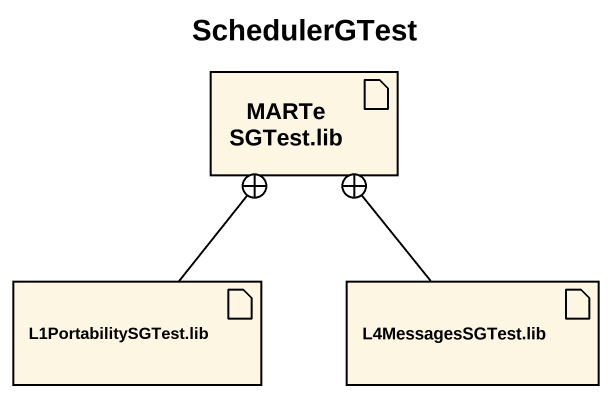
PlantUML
@startuml
title SchedulerGTest
artifact "MARTeSGTest.lib" as MARTeSGTest_lib
artifact "L1PortabilitySGTest.lib" as L1PortabilitySGTest_lib
artifact "L4MessagesSGTest.lib" as L4MessagesSGTest_lib
L1PortabilitySGTest_lib -up-+ MARTeSGTest_lib
L4MessagesSGTest_lib -up-+ MARTeSGTest_lib
@enduml
